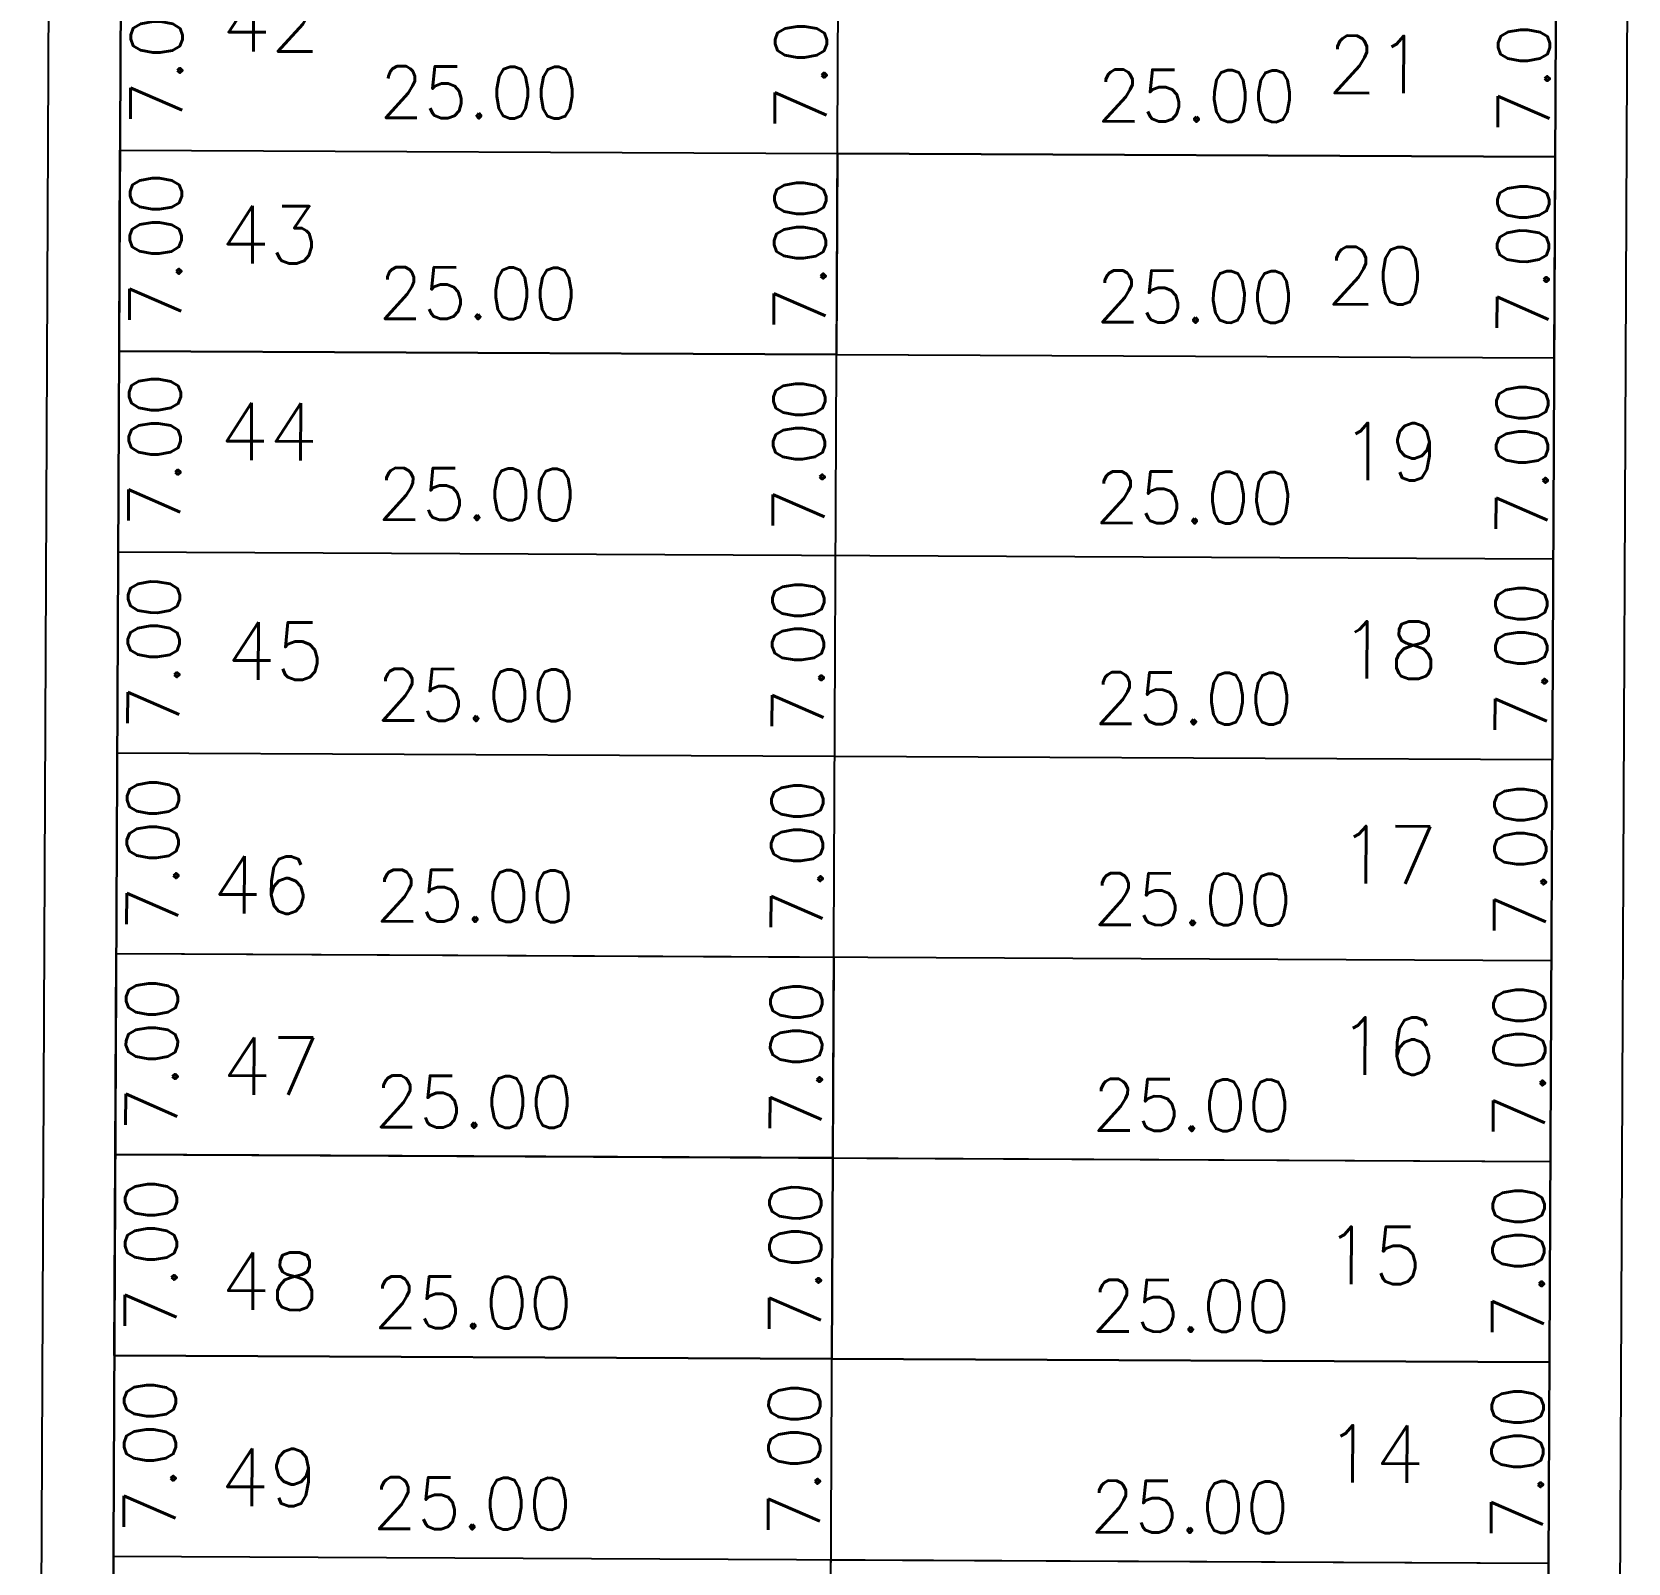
# Model space of a CAD drawing. Header units: millimetres. Extents: x -4430026 to 4783824, y 584 to 9593110.
# Drawn here: x 2251.4 to 2307, y 1817.7 to 1871.1 of the extents above; entities that cross this region are included whole.
import ezdxf
from ezdxf.enums import TextEntityAlignment as Align

# ---------------------------------------------------------------- set-up
doc = ezdxf.new("R2010")
doc.units = ezdxf.units.MM
for name, color, linetype in [('boundary filipe', 6, 'Continuous'), ('BOUNDARY LOTES', 2, 'Continuous'), ('Calçada', 1, 'Continuous'), ('Cota', 8, 'Continuous'), ('COTAS', 8, 'Continuous'), ('Lotes', 2, 'Continuous'), ('Numero de lotes', 5, 'Continuous'), ('QUADRA', 4, 'Continuous')]:
    doc.layers.add(name, color=color, linetype=linetype)
doc.styles.add('arcad1', font='romans.shx')
doc.styles.add('ROMANS', font='romans.shx')
doc.dimstyles.get("Standard").update_dxf_attribs({"dimtxt": 0.18, "dimasz": 0.18, "dimexe": 0.18, "dimexo": 0.0625, "dimgap": 0.09, "dimtad": 0, "dimtih": 1, "dimtoh": 1, "dimdec": 4, "dimzin": 0, "dimdsep": 46, "dimtxsty": 'Standard', "dimcen": 0.09, "dimadec": 0, "dimazin": 0, "dimtfac": 1, "dimtdec": 4, "dimtofl": 0, "dimtmove": 0, "dimatfit": 3, "dimfxl": 1, "dimtolj": 1, "dimtzin": 0, "dimarcsym": 0})

# ---------------------------------------------------------------- blocks, each defined once
blk = doc.blocks.new('*D13358')
at = {"layer": 'DEFPOINTS', "color": 0}
for p in [(2254.446, 1867.737), (2279.446, 1867.618), (2279.435, 1865.295)]:
    blk.add_point(p, dxfattribs=at)
at = {"layer": 'Cota', "color": 41, "insert": (2266.952, 1868.954), "char_height": 1.8, "attachment_point": 5, "rotation": 359.7286, "style": 'ROMANS'}
blk.add_mtext('\\A1;25.00', dxfattribs=at)
blk = doc.blocks.new('*D13359')
at = {"layer": 'DEFPOINTS', "color": 0}
for p in [(2279.446, 1867.618), (2304.445, 1867.5), (2304.434, 1865.177)]:
    blk.add_point(p, dxfattribs=at)
at = {"layer": 'Cota', "color": 41, "insert": (2291.952, 1868.836), "char_height": 1.8, "attachment_point": 5, "rotation": 359.7286, "style": 'ROMANS'}
blk.add_mtext('\\A1;25.00', dxfattribs=at)
blk = doc.blocks.new('*D13360')
at = {"layer": 'DEFPOINTS', "color": 0}
for p in [(2254.476, 1874.002), (2254.442, 1867.002), (2259.3, 1866.979)]:
    blk.add_point(p, dxfattribs=at)
at = {"layer": 'Cota', "color": 41, "insert": (2255.717, 1870.496), "char_height": 1.8, "attachment_point": 5, "rotation": 89.7286, "style": 'ROMANS'}
blk.add_mtext('\\A1;7.00', dxfattribs=at)
blk = doc.blocks.new('*D13361')
at = {"layer": 'DEFPOINTS', "color": 0}
for p in [(2279.475, 1873.824), (2279.442, 1866.824), (2281.748, 1866.813)]:
    blk.add_point(p, dxfattribs=at)
at = {"layer": 'Cota', "color": 41, "insert": (2278.165, 1870.33), "char_height": 1.8, "attachment_point": 5, "rotation": 89.7286, "style": 'ROMANS'}
blk.add_mtext('\\A1;7.00', dxfattribs=at)
blk = doc.blocks.new('*D13362')
at = {"layer": 'DEFPOINTS', "color": 0}
for p in [(2254.413, 1860.737), (2279.412, 1860.618), (2279.401, 1858.295)]:
    blk.add_point(p, dxfattribs=at)
at = {"layer": 'Cota', "color": 41, "insert": (2266.919, 1861.954), "char_height": 1.8, "attachment_point": 5, "rotation": 359.7286, "style": 'ROMANS'}
blk.add_mtext('\\A1;25.00', dxfattribs=at)
blk = doc.blocks.new('*D13363')
at = {"layer": 'DEFPOINTS', "color": 0}
for p in [(2279.412, 1860.618), (2304.412, 1860.5), (2304.401, 1858.177)]:
    blk.add_point(p, dxfattribs=at)
at = {"layer": 'Cota', "color": 41, "insert": (2291.918, 1861.836), "char_height": 1.8, "attachment_point": 5, "rotation": 359.7286, "style": 'ROMANS'}
blk.add_mtext('\\A1;25.00', dxfattribs=at)
blk = doc.blocks.new('*D13364')
at = {"layer": 'DEFPOINTS', "color": 0}
for p in [(2254.442, 1867.002), (2254.409, 1860.002), (2259.267, 1859.979)]:
    blk.add_point(p, dxfattribs=at)
at = {"layer": 'Cota', "color": 41, "insert": (2255.683, 1863.496), "char_height": 1.8, "attachment_point": 5, "rotation": 89.7286, "style": 'ROMANS'}
blk.add_mtext('\\A1;7.00', dxfattribs=at)
blk = doc.blocks.new('*D13365')
at = {"layer": 'DEFPOINTS', "color": 0}
for p in [(2279.442, 1866.824), (2279.409, 1859.824), (2281.715, 1859.813)]:
    blk.add_point(p, dxfattribs=at)
at = {"layer": 'Cota', "color": 41, "insert": (2278.132, 1863.331), "char_height": 1.8, "attachment_point": 5, "rotation": 89.7286, "style": 'ROMANS'}
blk.add_mtext('\\A1;7.00', dxfattribs=at)
blk = doc.blocks.new('*D13366')
at = {"layer": 'DEFPOINTS', "color": 0}
for p in [(2254.38, 1853.737), (2279.379, 1853.618), (2279.368, 1851.295)]:
    blk.add_point(p, dxfattribs=at)
at = {"layer": 'Cota', "color": 41, "insert": (2266.886, 1854.954), "char_height": 1.8, "attachment_point": 5, "rotation": 359.7286, "style": 'ROMANS'}
blk.add_mtext('\\A1;25.00', dxfattribs=at)
blk = doc.blocks.new('*D13367')
at = {"layer": 'DEFPOINTS', "color": 0}
for p in [(2279.379, 1853.618), (2304.379, 1853.5), (2304.368, 1851.177)]:
    blk.add_point(p, dxfattribs=at)
at = {"layer": 'Cota', "color": 41, "insert": (2291.885, 1854.836), "char_height": 1.8, "attachment_point": 5, "rotation": 359.7286, "style": 'ROMANS'}
blk.add_mtext('\\A1;25.00', dxfattribs=at)
blk = doc.blocks.new('*D13368')
at = {"layer": 'DEFPOINTS', "color": 0}
for p in [(2254.409, 1860.002), (2254.376, 1853.002), (2259.234, 1852.979)]:
    blk.add_point(p, dxfattribs=at)
at = {"layer": 'Cota', "color": 41, "insert": (2255.65, 1856.496), "char_height": 1.8, "attachment_point": 5, "rotation": 89.7286, "style": 'ROMANS'}
blk.add_mtext('\\A1;7.00', dxfattribs=at)
blk = doc.blocks.new('*D13369')
at = {"layer": 'DEFPOINTS', "color": 0}
for p in [(2279.409, 1859.824), (2279.376, 1852.825), (2281.682, 1852.814)]:
    blk.add_point(p, dxfattribs=at)
at = {"layer": 'Cota', "color": 41, "insert": (2278.099, 1856.331), "char_height": 1.8, "attachment_point": 5, "rotation": 89.7286, "style": 'ROMANS'}
blk.add_mtext('\\A1;7.00', dxfattribs=at)
blk = doc.blocks.new('*D13370')
at = {"layer": 'DEFPOINTS', "color": 0}
for p in [(2254.346, 1846.737), (2279.346, 1846.618), (2279.335, 1844.295)]:
    blk.add_point(p, dxfattribs=at)
at = {"layer": 'Cota', "color": 41, "insert": (2266.852, 1847.955), "char_height": 1.8, "attachment_point": 5, "rotation": 359.7286, "style": 'ROMANS'}
blk.add_mtext('\\A1;25.00', dxfattribs=at)
blk = doc.blocks.new('*D13371')
at = {"layer": 'DEFPOINTS', "color": 0}
for p in [(2279.346, 1846.618), (2304.346, 1846.5), (2304.335, 1844.177)]:
    blk.add_point(p, dxfattribs=at)
at = {"layer": 'Cota', "color": 41, "insert": (2291.852, 1847.836), "char_height": 1.8, "attachment_point": 5, "rotation": 359.7286, "style": 'ROMANS'}
blk.add_mtext('\\A1;25.00', dxfattribs=at)
blk = doc.blocks.new('*D13372')
at = {"layer": 'DEFPOINTS', "color": 0}
for p in [(2254.376, 1852.943), (2254.343, 1845.943), (2259.2, 1845.92)]:
    blk.add_point(p, dxfattribs=at)
at = {"layer": 'Cota', "color": 41, "insert": (2255.617, 1849.437), "char_height": 1.8, "attachment_point": 5, "rotation": 89.7286, "style": 'ROMANS'}
blk.add_mtext('\\A1;7.00', dxfattribs=at)
blk = doc.blocks.new('*D13373')
at = {"layer": 'DEFPOINTS', "color": 0}
for p in [(2279.376, 1852.825), (2279.342, 1845.825), (2281.649, 1845.814)]:
    blk.add_point(p, dxfattribs=at)
at = {"layer": 'Cota', "color": 41, "insert": (2278.066, 1849.331), "char_height": 1.8, "attachment_point": 5, "rotation": 89.7286, "style": 'ROMANS'}
blk.add_mtext('\\A1;7.00', dxfattribs=at)
blk = doc.blocks.new('*D13374')
at = {"layer": 'DEFPOINTS', "color": 0}
for p in [(2254.313, 1839.737), (2279.313, 1839.618), (2279.302, 1837.295)]:
    blk.add_point(p, dxfattribs=at)
at = {"layer": 'Cota', "color": 41, "insert": (2266.819, 1840.955), "char_height": 1.8, "attachment_point": 5, "rotation": 359.7286, "style": 'ROMANS'}
blk.add_mtext('\\A1;25.00', dxfattribs=at)
blk = doc.blocks.new('*D13375')
at = {"layer": 'DEFPOINTS', "color": 0}
for p in [(2279.313, 1839.618), (2304.313, 1839.5), (2304.302, 1837.177)]:
    blk.add_point(p, dxfattribs=at)
at = {"layer": 'Cota', "color": 41, "insert": (2291.819, 1840.836), "char_height": 1.8, "attachment_point": 5, "rotation": 359.7286, "style": 'ROMANS'}
blk.add_mtext('\\A1;25.00', dxfattribs=at)
blk = doc.blocks.new('*D13376')
at = {"layer": 'DEFPOINTS', "color": 0}
for p in [(2254.343, 1845.943), (2254.31, 1838.943), (2259.167, 1838.92)]:
    blk.add_point(p, dxfattribs=at)
at = {"layer": 'Cota', "color": 41, "insert": (2255.584, 1842.437), "char_height": 1.8, "attachment_point": 5, "rotation": 89.7286, "style": 'ROMANS'}
blk.add_mtext('\\A1;7.00', dxfattribs=at)
blk = doc.blocks.new('*D13377')
at = {"layer": 'DEFPOINTS', "color": 0}
for p in [(2279.342, 1845.825), (2279.309, 1838.825), (2281.616, 1838.814)]:
    blk.add_point(p, dxfattribs=at)
at = {"layer": 'Cota', "color": 41, "insert": (2278.032, 1842.331), "char_height": 1.8, "attachment_point": 5, "rotation": 89.7286, "style": 'ROMANS'}
blk.add_mtext('\\A1;7.00', dxfattribs=at)
blk = doc.blocks.new('*D13378')
at = {"layer": 'DEFPOINTS', "color": 0}
for p in [(2254.279, 1832.566), (2279.279, 1832.447), (2279.268, 1830.124)]:
    blk.add_point(p, dxfattribs=at)
at = {"layer": 'Cota', "color": 41, "insert": (2266.785, 1833.783), "char_height": 1.8, "attachment_point": 5, "rotation": 359.7286, "style": 'ROMANS'}
blk.add_mtext('\\A1;25.00', dxfattribs=at)
blk = doc.blocks.new('*D13379')
at = {"layer": 'DEFPOINTS', "color": 0}
for p in [(2279.279, 1832.447), (2304.279, 1832.329), (2304.268, 1830.006)]:
    blk.add_point(p, dxfattribs=at)
at = {"layer": 'Cota', "color": 41, "insert": (2291.785, 1833.665), "char_height": 1.8, "attachment_point": 5, "rotation": 359.7286, "style": 'ROMANS'}
blk.add_mtext('\\A1;25.00', dxfattribs=at)
blk = doc.blocks.new('*D13380')
at = {"layer": 'DEFPOINTS', "color": 0}
for p in [(2254.31, 1838.943), (2254.276, 1831.943), (2259.134, 1831.92)]:
    blk.add_point(p, dxfattribs=at)
at = {"layer": 'Cota', "color": 41, "insert": (2255.55, 1835.437), "char_height": 1.8, "attachment_point": 5, "rotation": 89.7286, "style": 'ROMANS'}
blk.add_mtext('\\A1;7.00', dxfattribs=at)
blk = doc.blocks.new('*D13381')
at = {"layer": 'DEFPOINTS', "color": 0}
for p in [(2279.309, 1838.825), (2279.276, 1831.825), (2281.583, 1831.814)]:
    blk.add_point(p, dxfattribs=at)
at = {"layer": 'Cota', "color": 41, "insert": (2277.999, 1835.331), "char_height": 1.8, "attachment_point": 5, "rotation": 89.7286, "style": 'ROMANS'}
blk.add_mtext('\\A1;7.00', dxfattribs=at)
blk = doc.blocks.new('*D13382')
at = {"layer": 'DEFPOINTS', "color": 0}
for p in [(2254.246, 1825.566), (2279.246, 1825.447), (2279.235, 1823.124)]:
    blk.add_point(p, dxfattribs=at)
at = {"layer": 'Cota', "color": 41, "insert": (2266.752, 1826.784), "char_height": 1.8, "attachment_point": 5, "rotation": 359.7286, "style": 'ROMANS'}
blk.add_mtext('\\A1;25.00', dxfattribs=at)
blk = doc.blocks.new('*D13383')
at = {"layer": 'DEFPOINTS', "color": 0}
for p in [(2279.246, 1825.447), (2304.246, 1825.329), (2304.235, 1823.006)]:
    blk.add_point(p, dxfattribs=at)
at = {"layer": 'Cota', "color": 41, "insert": (2291.752, 1826.665), "char_height": 1.8, "attachment_point": 5, "rotation": 359.7286, "style": 'ROMANS'}
blk.add_mtext('\\A1;25.00', dxfattribs=at)
blk = doc.blocks.new('*D13384')
at = {"layer": 'DEFPOINTS', "color": 0}
for p in [(2254.276, 1831.943), (2254.243, 1824.943), (2259.101, 1824.92)]:
    blk.add_point(p, dxfattribs=at)
at = {"layer": 'Cota', "color": 41, "insert": (2255.517, 1828.437), "char_height": 1.8, "attachment_point": 5, "rotation": 89.7286, "style": 'ROMANS'}
blk.add_mtext('\\A1;7.00', dxfattribs=at)
blk = doc.blocks.new('*D13385')
at = {"layer": 'DEFPOINTS', "color": 0}
for p in [(2279.276, 1831.825), (2279.243, 1824.825), (2281.549, 1824.814)]:
    blk.add_point(p, dxfattribs=at)
at = {"layer": 'Cota', "color": 41, "insert": (2277.966, 1828.331), "char_height": 1.8, "attachment_point": 5, "rotation": 89.7286, "style": 'ROMANS'}
blk.add_mtext('\\A1;7.00', dxfattribs=at)
blk = doc.blocks.new('*D13386')
at = {"layer": 'DEFPOINTS', "color": 0}
for p in [(2254.213, 1818.566), (2279.213, 1818.447), (2279.202, 1816.124)]:
    blk.add_point(p, dxfattribs=at)
at = {"layer": 'Cota', "color": 41, "insert": (2266.719, 1819.784), "char_height": 1.8, "attachment_point": 5, "rotation": 359.7286, "style": 'ROMANS'}
blk.add_mtext('\\A1;25.00', dxfattribs=at)
blk = doc.blocks.new('*D13387')
at = {"layer": 'DEFPOINTS', "color": 0}
for p in [(2279.213, 1818.447), (2304.212, 1818.329), (2304.201, 1816.006)]:
    blk.add_point(p, dxfattribs=at)
at = {"layer": 'Cota', "color": 41, "insert": (2291.719, 1819.665), "char_height": 1.8, "attachment_point": 5, "rotation": 359.7286, "style": 'ROMANS'}
blk.add_mtext('\\A1;25.00', dxfattribs=at)
blk = doc.blocks.new('*D13388')
at = {"layer": 'DEFPOINTS', "color": 0}
for p in [(2254.243, 1824.943), (2254.21, 1817.943), (2259.068, 1817.92)]:
    blk.add_point(p, dxfattribs=at)
at = {"layer": 'Cota', "color": 41, "insert": (2255.484, 1821.437), "char_height": 1.8, "attachment_point": 5, "rotation": 89.7286, "style": 'ROMANS'}
blk.add_mtext('\\A1;7.00', dxfattribs=at)
blk = doc.blocks.new('*D13389')
at = {"layer": 'DEFPOINTS', "color": 0}
for p in [(2279.243, 1824.825), (2279.21, 1817.825), (2281.516, 1817.814)]:
    blk.add_point(p, dxfattribs=at)
at = {"layer": 'Cota', "color": 41, "insert": (2277.933, 1821.331), "char_height": 1.8, "attachment_point": 5, "rotation": 89.7286, "style": 'ROMANS'}
blk.add_mtext('\\A1;7.00', dxfattribs=at)
blk = doc.blocks.new('*D13392')
at = {"layer": 'DEFPOINTS', "color": 0}
for p in [(2254.21, 1817.943), (2254.177, 1810.943), (2259.034, 1810.92)]:
    blk.add_point(p, dxfattribs=at)
at = {"layer": 'Cota', "color": 41, "insert": (2255.451, 1814.437), "char_height": 1.8, "attachment_point": 5, "rotation": 89.7286, "style": 'ROMANS'}
blk.add_mtext('\\A1;7.00', dxfattribs=at)
blk = doc.blocks.new('*D13393')
at = {"layer": 'DEFPOINTS', "color": 0}
for p in [(2279.21, 1817.825), (2279.177, 1810.825), (2281.483, 1810.814)]:
    blk.add_point(p, dxfattribs=at)
at = {"layer": 'Cota', "color": 41, "insert": (2277.9, 1814.331), "char_height": 1.8, "attachment_point": 5, "rotation": 89.7286, "style": 'ROMANS'}
blk.add_mtext('\\A1;7.00', dxfattribs=at)
blk = doc.blocks.new('*D13948')
at = {"layer": 'DEFPOINTS', "color": 0}
for p in [(2300.993, 1824.722), (2306.743, 1824.695), (2300.959, 1817.722)]:
    blk.add_point(p, dxfattribs=at)
at = {"layer": 'COTAS', "color": 41, "insert": (2303.126, 1821.212), "char_height": 1.8, "attachment_point": 5, "rotation": 89.7286, "style": 'ROMANS'}
blk.add_mtext('\\A1;7.00', dxfattribs=at)
blk = doc.blocks.new('*D13949')
at = {"layer": 'DEFPOINTS', "color": 0}
for p in [(2304.276, 1831.706), (2306.776, 1831.694), (2300.993, 1824.722)]:
    blk.add_point(p, dxfattribs=at)
at = {"layer": 'COTAS', "color": 41, "insert": (2303.159, 1828.212), "char_height": 1.8, "attachment_point": 5, "rotation": 89.7286, "style": 'ROMANS'}
blk.add_mtext('\\A1;7.00', dxfattribs=at)
blk = doc.blocks.new('*D13950')
at = {"layer": 'DEFPOINTS', "color": 0}
for p in [(2304.309, 1838.706), (2306.809, 1838.694), (2304.276, 1831.706)]:
    blk.add_point(p, dxfattribs=at)
at = {"layer": 'COTAS', "color": 41, "insert": (2303.192, 1835.211), "char_height": 1.8, "attachment_point": 5, "rotation": 89.7286, "style": 'ROMANS'}
blk.add_mtext('\\A1;7.00', dxfattribs=at)
blk = doc.blocks.new('*D13951')
at = {"layer": 'DEFPOINTS', "color": 0}
for p in [(2304.342, 1845.706), (2306.842, 1845.694), (2304.309, 1838.706)]:
    blk.add_point(p, dxfattribs=at)
at = {"layer": 'COTAS', "color": 41, "insert": (2303.226, 1842.211), "char_height": 1.8, "attachment_point": 5, "rotation": 89.7286, "style": 'ROMANS'}
blk.add_mtext('\\A1;7.00', dxfattribs=at)
blk = doc.blocks.new('*D13952')
at = {"layer": 'DEFPOINTS', "color": 0}
for p in [(2304.375, 1852.706), (2306.875, 1852.694), (2304.342, 1845.706)]:
    blk.add_point(p, dxfattribs=at)
at = {"layer": 'COTAS', "color": 41, "insert": (2303.259, 1849.211), "char_height": 1.8, "attachment_point": 5, "rotation": 89.7286, "style": 'ROMANS'}
blk.add_mtext('\\A1;7.00', dxfattribs=at)
blk = doc.blocks.new('*D13953')
at = {"layer": 'DEFPOINTS', "color": 0}
for p in [(2304.408, 1859.706), (2306.908, 1859.694), (2304.375, 1852.706)]:
    blk.add_point(p, dxfattribs=at)
at = {"layer": 'COTAS', "color": 41, "insert": (2303.292, 1856.211), "char_height": 1.8, "attachment_point": 5, "rotation": 89.7286, "style": 'ROMANS'}
blk.add_mtext('\\A1;7.00', dxfattribs=at)
blk = doc.blocks.new('*D13954')
at = {"layer": 'DEFPOINTS', "color": 0}
for p in [(2304.442, 1866.706), (2306.942, 1866.694), (2304.408, 1859.706)]:
    blk.add_point(p, dxfattribs=at)
at = {"layer": 'COTAS', "color": 41, "insert": (2303.325, 1863.211), "char_height": 1.8, "attachment_point": 5, "rotation": 89.7286, "style": 'ROMANS'}
blk.add_mtext('\\A1;7.00', dxfattribs=at)
blk = doc.blocks.new('*D13955')
at = {"layer": 'DEFPOINTS', "color": 0}
for p in [(2304.475, 1873.706), (2306.975, 1873.694), (2304.442, 1866.706)]:
    blk.add_point(p, dxfattribs=at)
at = {"layer": 'COTAS', "color": 41, "insert": (2303.358, 1870.211), "char_height": 1.8, "attachment_point": 5, "rotation": 89.7286, "style": 'ROMANS'}
blk.add_mtext('\\A1;7.00', dxfattribs=at)

msp = doc.modelspace()

# ---------------------------------------------------------------- linework, layer by layer
at = {"layer": 'boundary filipe', "elevation": 2.439}
msp.add_lwpolyline([(2304.128, 1800.53, 0.08584), (2307.529, 1780.295), (2317.555, 1751.751, 0.000798), (2270.557, 1735.143, -0.519597), (2253.874, 1746.982), (2254.817, 1946.092), (2304.822, 1946.989), (2304.128, 1800.53)], format="xyb", dxfattribs=at)
at = {"layer": 'BOUNDARY LOTES', "elevation": 2.439}
for points in [[(2254.442, 1866.943), (2279.442, 1866.824), (2279.409, 1859.824), (2254.409, 1859.943)], [(2279.409, 1859.824), (2304.408, 1859.706), (2304.442, 1866.706), (2279.442, 1866.824)], [(2254.31, 1838.943), (2279.309, 1838.825), (2279.276, 1831.825), (2254.276, 1831.943)], [(2254.276, 1831.943), (2279.276, 1831.825), (2279.243, 1824.825), (2254.243, 1824.943)], [(2279.276, 1831.825), (2304.276, 1831.706), (2304.243, 1824.706), (2279.243, 1824.825)], [(2279.21, 1817.825), (2304.209, 1817.706), (2304.176, 1810.707), (2279.177, 1810.825)]]:
    msp.add_lwpolyline(points, close=True, dxfattribs=at)
at = {"layer": 'Calçada'}
for p, q in [((2306.628, 1800.518, 2.439), (2307.305, 1943.397, 2.439)), ((2251.374, 1746.993, 2.439), (2252.301, 1942.682, 2.439))]:
    msp.add_line(p, q, dxfattribs=at)
at = {"layer": 'Lotes'}
for p, q in [((2279.016, 1776.977, 2.439), (2279.674, 1915.824, 2.439)), ((2254.442, 1866.943, 2.439), (2304.442, 1866.706, 2.439)), ((2254.409, 1859.943, 2.439), (2304.408, 1859.706, 2.439)), ((2254.376, 1852.943, 2.439), (2304.375, 1852.706, 2.439)), ((2254.343, 1845.943, 2.439), (2304.342, 1845.706, 2.439)), ((2254.31, 1838.943, 2.439), (2304.309, 1838.706, 2.439)), ((2254.276, 1831.943, 2.439), (2304.276, 1831.706, 2.439)), ((2254.243, 1824.943, 2.439), (2304.243, 1824.706, 2.439)), ((2254.21, 1817.943, 2.439), (2304.209, 1817.706, 2.439))]:
    msp.add_line(p, q, dxfattribs=at)
at = {"layer": 'QUADRA', "elevation": 2.439}
msp.add_lwpolyline([(2304.128, 1800.53), (2304.822, 1946.989), (2254.817, 1946.092), (2253.874, 1746.982)], dxfattribs=at)
msp.add_lwpolyline([(2307.529, 1780.295), (2317.555, 1751.751, 0.000798), (2270.557, 1735.143, -0.519597), (2253.874, 1746.982), (2254.817, 1946.092), (2304.822, 1946.989), (2304.128, 1800.53)], format="xyb", dxfattribs=at)

# ---------------------------------------------------------------- texts
at = {"layer": 'Numero de lotes', "style": 'arcad1'}
for s, p in [('42', (2259.693, 1871.382, 2.439)), ('21', (2298.226, 1869.928, 2.439)), ('43', (2259.658, 1863.994, 2.439)), ('43', (2259.658, 1863.994, 2.439)), ('20', (2298.191, 1862.566, 2.439)), ('44', (2259.625, 1857.133, 2.439)), ('19', (2298.69, 1856.435, 2.439)), ('45', (2259.86, 1849.487, 2.439)), ('18', (2298.658, 1849.525, 2.439)), ('17', (2298.624, 1842.384, 2.439)), ('46', (2259.373, 1841.336, 2.439)), ('16', (2298.592, 1835.72, 2.439)), ('47', (2259.707, 1835.023, 2.439)), ('15', (2298.113, 1828.427, 2.439)), ('48', (2259.671, 1827.529, 2.439)), ('14', (2298.165, 1821.506, 2.439)), ('49', (2259.639, 1820.691, 2.439))]:
    msp.add_text(s, height=2, rotation=359.7286, dxfattribs=at).set_placement(p, align=Align.MIDDLE_CENTER)

# ---------------------------------------------------------------- dimensions: what is measured, and where the dimension line sits
at = {"layer": 'Cota'}
for base, p1, p2, angle, picture, middle in [((2259.3, 1866.979, 2.439), (2254.476, 1874.002, 2.439), (2254.442, 1867.002, 2.439), 89.7286, '*D13360', (2255.717, 1870.496, 2.439)), ((2281.748, 1866.813, 2.439), (2279.475, 1873.824, 2.439), (2279.442, 1866.824, 2.439), 89.7286, '*D13361', (2278.165, 1870.33, 2.439)), ((2304.434, 1865.177, 2.439), (2279.446, 1867.618, 2.439), (2304.445, 1867.5, 2.439), 179.7286, '*D13359', (2291.952, 1868.836, 2.439)), ((2259.267, 1859.979, 2.439), (2254.442, 1867.002, 2.439), (2254.409, 1860.002, 2.439), 89.7286, '*D13364', (2255.683, 1863.496, 2.439)), ((2281.715, 1859.813, 2.439), (2279.442, 1866.824, 2.439), (2279.409, 1859.824, 2.439), 89.7286, '*D13365', (2278.132, 1863.331, 2.439)), ((2304.401, 1858.177, 2.439), (2279.412, 1860.618, 2.439), (2304.412, 1860.5, 2.439), 179.7286, '*D13363', (2291.918, 1861.836, 2.439)), ((2259.234, 1852.979, 2.439), (2254.409, 1860.002, 2.439), (2254.376, 1853.002, 2.439), 89.7286, '*D13368', (2255.65, 1856.496, 2.439)), ((2281.682, 1852.814, 2.439), (2279.409, 1859.824, 2.439), (2279.376, 1852.825, 2.439), 89.7286, '*D13369', (2278.099, 1856.331, 2.439)), ((2304.368, 1851.177, 2.439), (2279.379, 1853.618, 2.439), (2304.379, 1853.5, 2.439), 179.7286, '*D13367', (2291.885, 1854.836, 2.439)), ((2259.2, 1845.92, 2.439), (2254.376, 1852.943, 2.439), (2254.343, 1845.943, 2.439), 89.7286, '*D13372', (2255.617, 1849.437, 2.439)), ((2281.649, 1845.814, 2.439), (2279.376, 1852.825, 2.439), (2279.342, 1845.825, 2.439), 89.7286, '*D13373', (2278.066, 1849.331, 2.439)), ((2304.335, 1844.177, 2.439), (2279.346, 1846.618, 2.439), (2304.346, 1846.5, 2.439), 179.7286, '*D13371', (2291.852, 1847.836, 2.439)), ((2259.167, 1838.92, 2.439), (2254.343, 1845.943, 2.439), (2254.31, 1838.943, 2.439), 89.7286, '*D13376', (2255.584, 1842.437, 2.439)), ((2281.616, 1838.814, 2.439), (2279.342, 1845.825, 2.439), (2279.309, 1838.825, 2.439), 89.7286, '*D13377', (2278.032, 1842.331, 2.439)), ((2304.302, 1837.177, 2.439), (2279.313, 1839.618, 2.439), (2304.313, 1839.5, 2.439), 179.7286, '*D13375', (2291.819, 1840.836, 2.439)), ((2259.134, 1831.92, 2.439), (2254.31, 1838.943, 2.439), (2254.276, 1831.943, 2.439), 89.7286, '*D13380', (2255.55, 1835.437, 2.439)), ((2281.583, 1831.814, 2.439), (2279.309, 1838.825, 2.439), (2279.276, 1831.825, 2.439), 89.7286, '*D13381', (2277.999, 1835.331, 2.439)), ((2304.268, 1830.006, 2.439), (2279.279, 1832.447, 2.439), (2304.279, 1832.329, 2.439), 179.7286, '*D13379', (2291.785, 1833.665, 2.439)), ((2259.101, 1824.92, 2.439), (2254.276, 1831.943, 2.439), (2254.243, 1824.943, 2.439), 89.7286, '*D13384', (2255.517, 1828.437, 2.439)), ((2281.549, 1824.814, 2.439), (2279.276, 1831.825, 2.439), (2279.243, 1824.825, 2.439), 89.7286, '*D13385', (2277.966, 1828.331, 2.439)), ((2304.235, 1823.006, 2.439), (2279.246, 1825.447, 2.439), (2304.246, 1825.329, 2.439), 179.7286, '*D13383', (2291.752, 1826.665, 2.439)), ((2259.068, 1817.92, 2.439), (2254.243, 1824.943, 2.439), (2254.21, 1817.943, 2.439), 89.7286, '*D13388', (2255.484, 1821.437, 2.439)), ((2281.516, 1817.814, 2.439), (2279.243, 1824.825, 2.439), (2279.21, 1817.825, 2.439), 89.7286, '*D13389', (2277.933, 1821.331, 2.439)), ((2304.201, 1816.006, 2.439), (2279.213, 1818.447, 2.439), (2304.212, 1818.329, 2.439), 179.7286, '*D13387', (2291.719, 1819.665, 2.439)), ((2259.034, 1810.92, 2.439), (2254.21, 1817.943, 2.439), (2254.177, 1810.943, 2.439), 89.7286, '*D13392', (2255.451, 1814.437, 2.439)), ((2281.483, 1810.814, 2.439), (2279.21, 1817.825, 2.439), (2279.177, 1810.825, 2.439), 89.7286, '*D13393', (2277.9, 1814.331, 2.439))]:
    dim = msp.add_linear_dim(base=base, p1=p1, p2=p2, angle=angle, dimstyle='Standard', override={"dimtxt": 1.8, "dimexo": 0.063, "dimgap": 0, "dimtih": 0, "dimtoh": 0, "dimdec": 2, "dimzin": 4, "dimtxsty": 'ROMANS', "dimse1": 1, "dimse2": 1, "dimsd1": 1, "dimsd2": 1, "dimclrt": 41, "dimtfac": 1.2, "dimtdec": 2, "dimtix": 1, "dimtofl": 1, "dimtmove": 2, "dimfxl": 0.18, "dimfxlon": 1, "dimtvp": 2, "dimtzin": 4}, dxfattribs=at)
    dim.commit()
    dim.dimension.update_dxf_attribs({"geometry": picture, "text_midpoint": middle})
for p1, p2, picture, middle in [((2254.446, 1867.737, 2.439), (2279.446, 1867.618, 2.439), '*D13358', (2266.952, 1868.954, 2.439)), ((2254.413, 1860.737, 2.439), (2279.412, 1860.618, 2.439), '*D13362', (2266.919, 1861.954, 2.439)), ((2254.38, 1853.737, 2.439), (2279.379, 1853.618, 2.439), '*D13366', (2266.886, 1854.954, 2.439)), ((2254.346, 1846.737, 2.439), (2279.346, 1846.618, 2.439), '*D13370', (2266.852, 1847.955, 2.439)), ((2254.313, 1839.737, 2.439), (2279.313, 1839.618, 2.439), '*D13374', (2266.819, 1840.955, 2.439)), ((2254.279, 1832.566, 2.439), (2279.279, 1832.447, 2.439), '*D13378', (2266.785, 1833.783, 2.439)), ((2254.246, 1825.566, 2.439), (2279.246, 1825.447, 2.439), '*D13382', (2266.752, 1826.784, 2.439)), ((2254.213, 1818.566, 2.439), (2279.213, 1818.447, 2.439), '*D13386', (2266.719, 1819.784, 2.439))]:
    dim = msp.add_aligned_dim(p1=p1, p2=p2, distance=-2.323, dimstyle='Standard', override={"dimtxt": 1.8, "dimexo": 0.063, "dimgap": 0, "dimtih": 0, "dimtoh": 0, "dimdec": 2, "dimzin": 4, "dimtxsty": 'ROMANS', "dimse1": 1, "dimse2": 1, "dimsd1": 1, "dimsd2": 1, "dimclrt": 41, "dimtfac": 1.2, "dimtdec": 2, "dimtix": 1, "dimtofl": 1, "dimtmove": 2, "dimfxl": 0.18, "dimfxlon": 1, "dimtvp": 2, "dimtzin": 4}, dxfattribs=at)
    dim.commit()
    dim.dimension.update_dxf_attribs({"geometry": picture, "text_midpoint": middle})
at = {"layer": 'COTAS'}
for base, p1, p2, picture, middle in [((2306.975, 1873.694, 2.439), (2304.442, 1866.706, 2.439), (2304.475, 1873.706, 2.439), '*D13955', (2303.358, 1870.211, 2.439)), ((2306.942, 1866.694, 2.439), (2304.408, 1859.706, 2.439), (2304.442, 1866.706, 2.439), '*D13954', (2303.325, 1863.211, 2.439)), ((2306.908, 1859.694, 2.439), (2304.375, 1852.706, 2.439), (2304.408, 1859.706, 2.439), '*D13953', (2303.292, 1856.211, 2.439)), ((2306.875, 1852.694, 2.439), (2304.342, 1845.706, 2.439), (2304.375, 1852.706, 2.439), '*D13952', (2303.259, 1849.211, 2.439)), ((2306.842, 1845.694, 2.439), (2304.309, 1838.706, 2.439), (2304.342, 1845.706, 2.439), '*D13951', (2303.226, 1842.211, 2.439)), ((2306.809, 1838.694, 2.439), (2304.276, 1831.706, 2.439), (2304.309, 1838.706, 2.439), '*D13950', (2303.192, 1835.211, 2.439)), ((2306.776, 1831.694, 2.439), (2300.993, 1824.722, 2.439), (2304.276, 1831.706, 2.439), '*D13949', (2303.159, 1828.212, 2.439))]:
    dim = msp.add_linear_dim(base=base, p1=p1, p2=p2, angle=269.7286, dimstyle='Standard', override={"dimtxt": 1.8, "dimexo": 0.063, "dimgap": 0, "dimtih": 0, "dimtoh": 0, "dimdec": 2, "dimzin": 4, "dimtxsty": 'ROMANS', "dimse1": 1, "dimse2": 1, "dimsd1": 1, "dimsd2": 1, "dimclrt": 41, "dimtfac": 1.2, "dimtdec": 2, "dimtix": 1, "dimtofl": 1, "dimtmove": 2, "dimfxl": 0.18, "dimfxlon": 1, "dimtvp": 2, "dimtzin": 4}, dxfattribs=at)
    dim.commit()
    dim.dimension.update_dxf_attribs({"geometry": picture, "text_midpoint": middle})
dim = msp.add_aligned_dim(p1=(2300.959, 1817.722, 2.439), p2=(2300.993, 1824.722, 2.439), distance=-5.75, dimstyle='Standard', override={"dimtxt": 1.8, "dimexo": 0.063, "dimgap": 0, "dimtih": 0, "dimtoh": 0, "dimdec": 2, "dimzin": 4, "dimtxsty": 'ROMANS', "dimse1": 1, "dimse2": 1, "dimsd1": 1, "dimsd2": 1, "dimclrt": 41, "dimtfac": 1.2, "dimtdec": 2, "dimtix": 1, "dimtofl": 1, "dimtmove": 2, "dimfxl": 0.18, "dimfxlon": 1, "dimtvp": 2, "dimtzin": 4}, dxfattribs=at)
dim.commit()
dim.dimension.update_dxf_attribs({"geometry": '*D13948', "text_midpoint": (2303.126, 1821.212, 2.439)})

doc.saveas('drawing.dxf')
